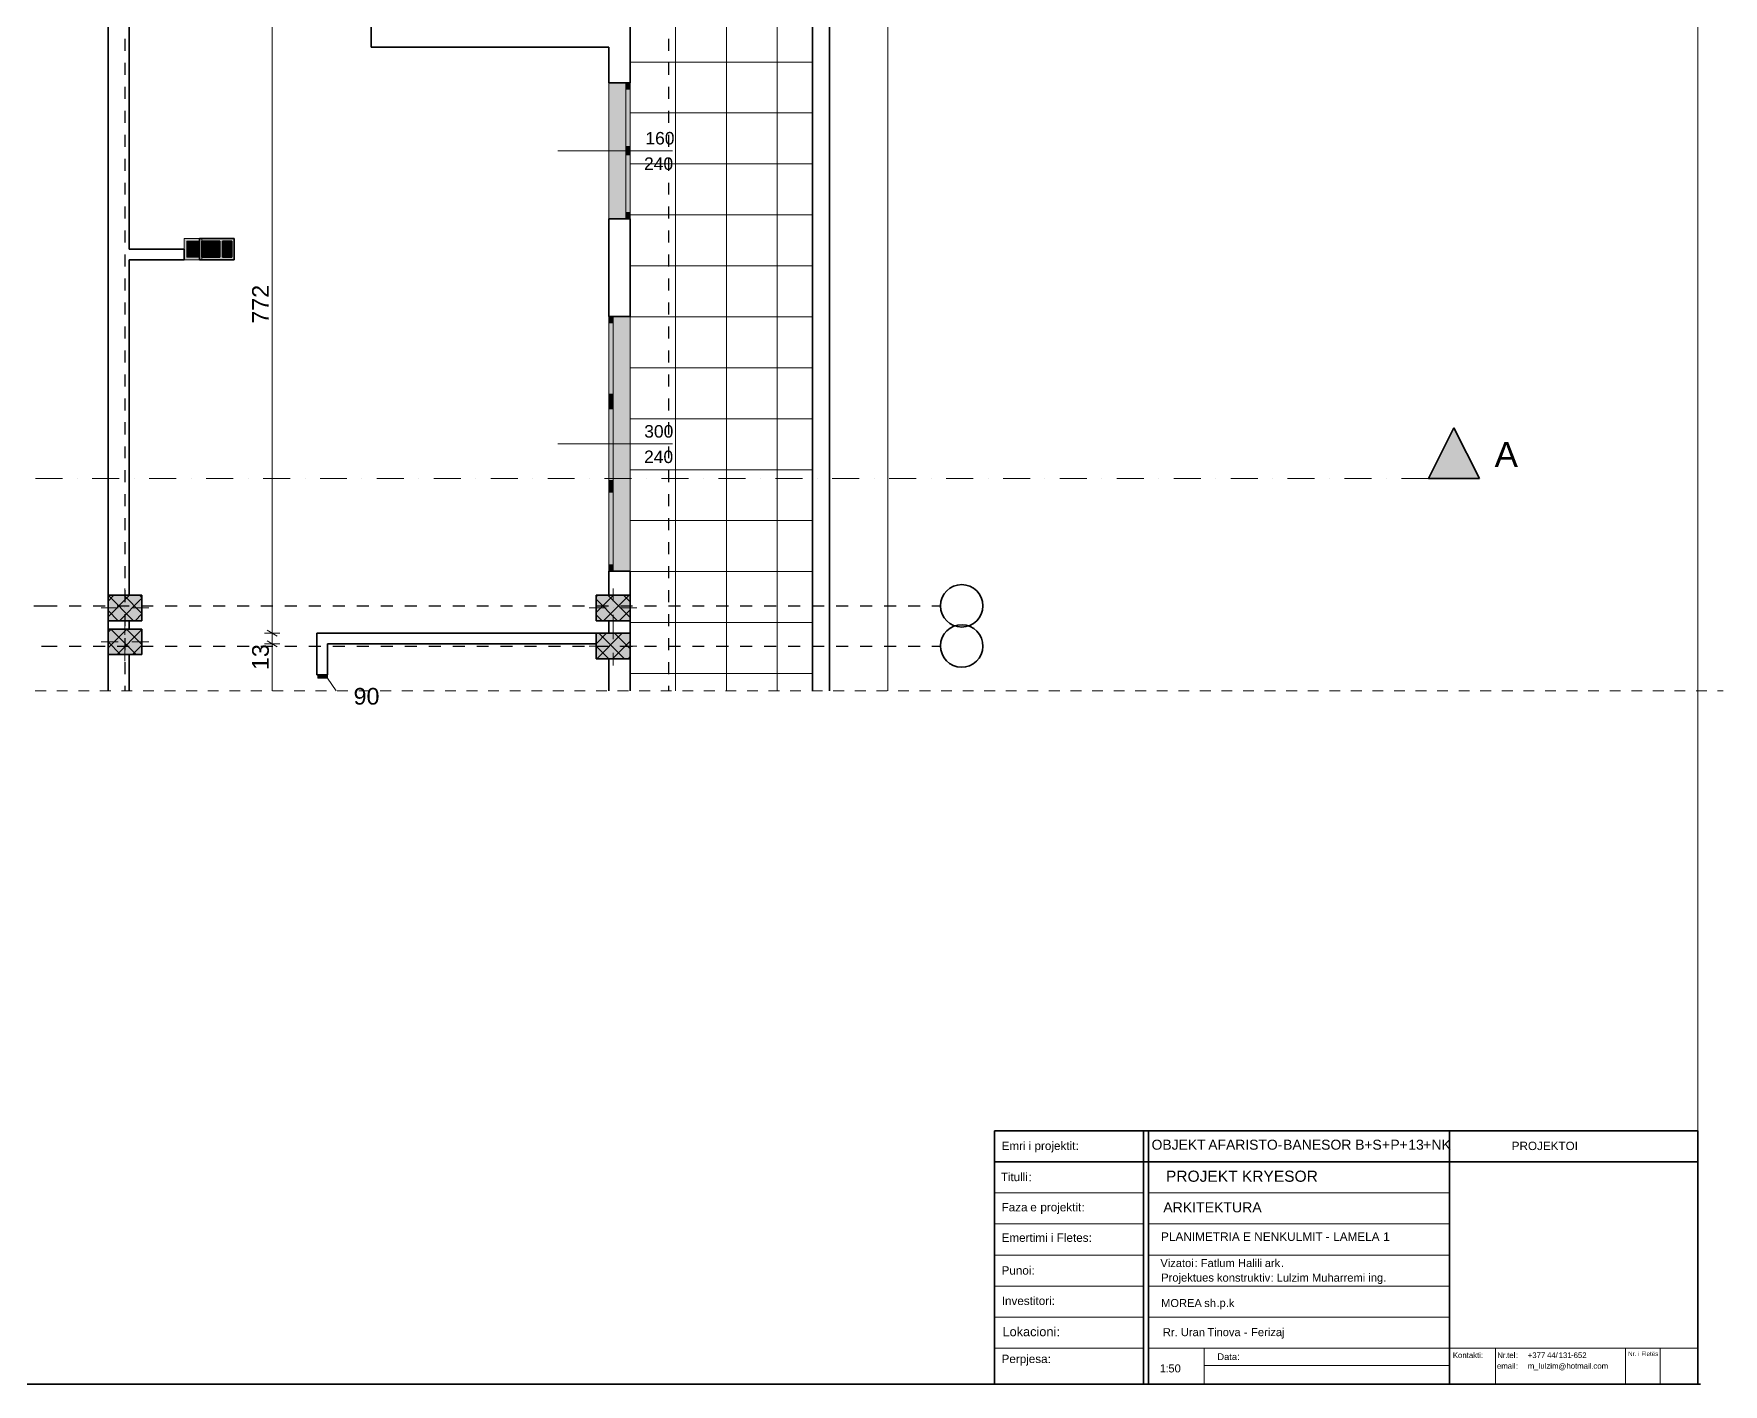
# Model space of a CAD drawing. Header units: centimetres. Extents: x -2434 to 2614, y -2658 to 878.
# Drawn here: x 623 to 2614, y -2628 to -1037 of the extents above; entities that cross this region are included whole.
import ezdxf

# ---------------------------------------------------------------- set-up
doc = ezdxf.new("R2010")
doc.units = ezdxf.units.CM
for name, color, linetype, true_color in [('PDF_0_Pen_No__1#1', 7, 'Continuous', 0xa80f02), ('PDF_2D Drafting - General', 7, 'Continuous', 0xa80f02), ('PDF_A-COLS_Pen_No__97#1', 7, 'Continuous', 0x6a6a6a), ('PDF_Geometry', 7, 'Continuous', 0x999999), ('PDF_Marker - Section', 7, 'Continuous', 0x80c2ff), ('PDF_Structural - Shear', 7, 'Continuous', 0xdf0000)]:
    doc.layers.add(name, color=color, linetype=linetype, true_color=true_color)
for name, color, linetype in [('PDF_Dimensioning - General', 7, 'Continuous'), ('PDF_Structural - Bearing', 7, 'Continuous'), ('PDF_Text', 7, 'Continuous')]:
    doc.layers.add(name, color=color, linetype=linetype)
doc.styles.add('PDF Arial', font='')
doc.styles.get('PDF Arial').set_extended_font_data('Arial')

msp = doc.modelspace()

# ---------------------------------------------------------------- linework, layer by layer
at = {"layer": 'PDF_0_Pen_No__1#1', "lineweight": 35}
for points in [[(818.5, -1303.1), (818.5, -1278.1)], [(818.5, -1278.1), (859.5, -1278.1)], [(821.5, -1300.1), (821.5, -1281.1)], [(821.5, -1281.1), (842.5, -1281.1)], [(842.5, -1281.1), (842.5, -1300.1)], [(845.5, -1281.1), (845.5, -1300.1)], [(845.5, -1281.1), (856.5, -1281.1)], [(856.5, -1281.1), (856.5, -1300.1)], [(859.5, -1278.1), (859.5, -1303.1)], [(859.5, -1303.1), (818.5, -1303.1)], [(842.5, -1300.1), (821.5, -1300.1)], [(856.5, -1300.1), (845.5, -1300.1)]]:
    msp.add_lwpolyline(points, dxfattribs=at)
at = {"layer": 'PDF_2D Drafting - General', "lineweight": 35}
msp.add_circle((811, -1290.6), 5, dxfattribs=at)
at = {"layer": 'PDF_A-COLS_Pen_No__97#1', "lineweight": 18}
for points in [[(800.5, -1303.1), (800.5, -1278.1)], [(800.5, -1278.1), (821.5, -1278.1)], [(818.5, -1281.1), (803.5, -1281.1)], [(803.5, -1281.1), (803.5, -1300.1)], [(803.5, -1300.1), (803.5, -1281.1)], [(803.5, -1281.1), (818.5, -1281.1)], [(803.5, -1300.1), (818.5, -1281.1)], [(818.5, -1281.1), (803.5, -1300.1)], [(803.5, -1300.1), (803.5, -1281.1)], [(803.5, -1281.1), (818.5, -1281.1)], [(818.5, -1278.1), (818.5, -1303.1)], [(859.5, -1278.1), (818.5, -1278.1)], [(818.5, -1300.1), (818.5, -1281.1)], [(818.5, -1281.1), (818.5, -1300.1)], [(818.5, -1281.1), (818.5, -1300.1)], [(821.5, -1278.1), (821.5, -1303.1)], [(821.5, -1281.1), (842.5, -1281.1)], [(821.5, -1300.1), (821.5, -1281.1)], [(821.5, -1300.1), (842.5, -1281.1)], [(821.5, -1300.1), (842.5, -1281.1)], [(821.5, -1281.1), (821.5, -1300.1)], [(842.5, -1281.1), (821.5, -1281.1)], [(842.5, -1281.1), (842.5, -1300.1)], [(842.5, -1281.1), (842.5, -1300.1)], [(845.5, -1300.1), (845.5, -1281.1)], [(845.5, -1281.1), (856.5, -1281.1)], [(856.5, -1281.1), (845.5, -1300.1)], [(845.5, -1300.1), (856.5, -1281.1)], [(845.5, -1281.1), (845.5, -1300.1)], [(856.5, -1281.1), (845.5, -1281.1)], [(856.5, -1281.1), (856.5, -1300.1)], [(856.5, -1300.1), (856.5, -1281.1)], [(859.5, -1303.1), (859.5, -1278.1)], [(821.5, -1303.1), (800.5, -1303.1)], [(803.5, -1300.1), (818.5, -1300.1)], [(818.5, -1300.1), (803.5, -1300.1)], [(818.5, -1300.1), (803.5, -1300.1)], [(818.5, -1303.1), (859.5, -1303.1)], [(842.5, -1300.1), (821.5, -1300.1)], [(842.5, -1300.1), (821.5, -1300.1)], [(856.5, -1300.1), (845.5, -1300.1)], [(845.5, -1300.1), (856.5, -1300.1)]]:
    msp.add_lwpolyline(points, dxfattribs=at)
at = {"layer": 'PDF_A-COLS_Pen_No__97#1', "transparency": 33554559}
for points in [[(821.5, -1278.1), (821.5, -1303.1), (800.5, -1278.1), (800.5, -1303.1)], [(818.5, -1281.1), (803.5, -1281.1), (818.5, -1300.1), (803.5, -1300.1)], [(859.5, -1278.1), (859.5, -1303.1), (818.5, -1278.1), (818.5, -1303.1)], [(842.5, -1281.1), (821.5, -1281.1), (842.5, -1300.1), (821.5, -1300.1)], [(842.5, -1281.1), (842.5, -1300.1), (821.5, -1300.1)], [(845.5, -1281.1), (845.5, -1300.1), (856.5, -1281.1), (856.5, -1300.1)], [(845.5, -1300.1), (856.5, -1281.1), (856.5, -1300.1)]]:
    msp.add_solid(points, dxfattribs=at)
at = {"layer": 'PDF_A-COLS_Pen_No__97#1', "color": 7, "true_color": 0xffffff, "transparency": 33554559}
for points in [[(818.5, -1281.1), (818.5, -1300.1), (803.5, -1281.1), (803.5, -1300.1)], [(818.5, -1281.1), (803.5, -1300.1), (803.5, -1281.1)], [(842.5, -1281.1), (821.5, -1300.1), (821.5, -1281.1)], [(856.5, -1281.1), (845.5, -1300.1), (845.5, -1281.1)]]:
    msp.add_solid(points, dxfattribs=at)
at = {"layer": 'PDF_A-COLS_Pen_No__97#1', "color": 5, "transparency": 33554559}
msp.add_solid([(803.5, -1300.1), (818.5, -1281.1), (818.5, -1300.1)], dxfattribs=at)
at = {"layer": 'PDF_Dimensioning - General', "lineweight": 13}
for points in [[(904.2, -1743.1), (904.2, -970.8)], [(1629.3, -1810.8), (1629.3, -1027.5)], [(913.2, -1743.1), (895.2, -1743.1)], [(898.2, -1739.6), (910.2, -1746.5)], [(904.2, -1755.6), (904.2, -1743.1)], [(913.2, -1755.6), (895.2, -1755.6)], [(898.2, -1752.1), (910.2, -1759)], [(904.2, -1810.8), (904.2, -1755.6)]]:
    msp.add_lwpolyline(points, dxfattribs=at)
at = {"layer": 'PDF_Geometry', "color": 7, "lineweight": 13}
for points in [[(2583.6, 877.7), (2583.6, -2627.7)], [(1540.9, -1479.7), (1540.9, 451.3)], [(1325.8, -1810.8), (1325.8, -1027.5)], [(1325.8, -1810.8), (1325.8, -1027.5)], [(1540.9, -1810.8), (1540.9, -1479.7)], [(2583.6, -2627.7), (2583.6, -2365.8)], [(1930.5, -2402.4), (1755, -2402.4)], [(2291.3, -2402.4), (1936.4, -2402.4)], [(1930.5, -2438.9), (1755, -2438.9)], [(2291.3, -2438.9), (1936.4, -2438.9)], [(1930.5, -2475.5), (1755, -2475.5)], [(2291.3, -2475.5), (1936.4, -2475.5)], [(1930.5, -2512), (1755, -2512)], [(2291.3, -2512), (1936.4, -2512)], [(1930.5, -2548.6), (1755, -2548.6)], [(2291.3, -2548.6), (1936.4, -2548.6)], [(1930.5, -2585.2), (1755, -2585.2)], [(2583.6, -2585.2), (1936.4, -2585.2)], [(2002.2, -2627.7), (2002.2, -2585.2)], [(2345.3, -2585.2), (2345.3, -2627.7)], [(2498.7, -2585.2), (2498.7, -2627.7)], [(2539.5, -2585.2), (2539.5, -2627.7)], [(2291.3, -2605.8), (2002.2, -2605.8)], [(122.7, -2627.7), (2583.6, -2627.7)]]:
    msp.add_lwpolyline(points, dxfattribs=at)
at = {"layer": 'PDF_Geometry', "lineweight": 13}
for points in [[(1379.2, -1810.8), (1379.2, 451.3)], [(1439.3, -1810.8), (1439.3, 451.3)], [(1499.3, -1810.8), (1499.3, 451.3)], [(1325.8, -1070.2), (1540.9, -1070.2)], [(1325.8, -1130.2), (1540.9, -1130.2)], [(1325.8, -1190.2), (1540.9, -1190.2)], [(1325.8, -1250.3), (1540.9, -1250.3)], [(1325.8, -1310.3), (1540.9, -1310.3)], [(1325.8, -1370.3), (1540.9, -1370.3)], [(1325.8, -1430.3), (1540.9, -1430.3)], [(1325.8, -1490.4), (1540.9, -1490.4)], [(1325.8, -1550.4), (1540.9, -1550.4)], [(1325.8, -1610.4), (1540.9, -1610.4)], [(1325.8, -1670.4), (1540.9, -1670.4)], [(1325.8, -1730.5), (1540.9, -1730.5)], [(1325.8, -1790.5), (1540.9, -1790.5)]]:
    msp.add_lwpolyline(points, dxfattribs=at)
at = {"layer": 'PDF_Geometry', "color": 251, "lineweight": 18, "true_color": 0x6a6a6a}
for points in [[(625.1, -1810.8), (637.8, -1810.8)], [(650.5, -1810.8), (663.2, -1810.8)], [(675.9, -1810.8), (688.6, -1810.8)], [(701.3, -1810.8), (714, -1810.8)], [(726.7, -1810.8), (739.4, -1810.8)], [(752.1, -1810.8), (764.8, -1810.8)], [(777.5, -1810.8), (790.2, -1810.8)], [(802.9, -1810.8), (815.7, -1810.8)], [(828.4, -1810.8), (841.1, -1810.8)], [(853.8, -1810.8), (866.5, -1810.8)], [(879.2, -1810.8), (891.9, -1810.8)], [(904.6, -1810.8), (917.3, -1810.8)], [(930, -1810.8), (942.7, -1810.8)], [(955.4, -1810.8), (968.1, -1810.8)], [(980.8, -1810.8), (993.5, -1810.8)], [(1006.2, -1810.8), (1018.9, -1810.8)], [(1031.6, -1810.8), (1044.3, -1810.8)], [(1057, -1810.8), (1069.7, -1810.8)], [(1082.5, -1810.8), (1095.2, -1810.8)], [(1107.9, -1810.8), (1120.6, -1810.8)], [(1133.3, -1810.8), (1146, -1810.8)], [(1158.7, -1810.8), (1171.4, -1810.8)], [(1184.1, -1810.8), (1196.8, -1810.8)], [(1209.5, -1810.8), (1222.2, -1810.8)], [(1234.9, -1810.8), (1247.6, -1810.8)], [(1260.3, -1810.8), (1273, -1810.8)], [(1285.7, -1810.8), (1298.4, -1810.8)], [(1311.1, -1810.8), (1323.8, -1810.8)], [(1336.6, -1810.8), (1349.3, -1810.8)], [(1362, -1810.8), (1374.7, -1810.8)], [(1387.4, -1810.8), (1400.1, -1810.8)], [(1412.8, -1810.8), (1425.5, -1810.8)], [(1438.2, -1810.8), (1450.9, -1810.8)], [(1463.6, -1810.8), (1476.3, -1810.8)], [(1489, -1810.8), (1501.7, -1810.8)], [(1514.4, -1810.8), (1527.1, -1810.8)], [(1539.8, -1810.8), (1552.5, -1810.8)], [(1565.2, -1810.8), (1578, -1810.8)], [(1590.7, -1810.8), (1603.4, -1810.8)], [(1616.1, -1810.8), (1628.8, -1810.8)], [(1641.5, -1810.8), (1654.2, -1810.8)], [(1666.9, -1810.8), (1679.6, -1810.8)], [(1692.3, -1810.8), (1705, -1810.8)], [(1717.7, -1810.8), (1730.4, -1810.8)], [(1743.1, -1810.8), (1755.8, -1810.8)], [(1768.5, -1810.8), (1781.2, -1810.8)], [(1793.9, -1810.8), (1806.6, -1810.8)], [(1819.3, -1810.8), (1832, -1810.8)], [(1844.8, -1810.8), (1857.5, -1810.8)], [(1870.2, -1810.8), (1882.9, -1810.8)], [(1895.6, -1810.8), (1908.3, -1810.8)], [(1921, -1810.8), (1933.7, -1810.8)], [(1946.4, -1810.8), (1959.1, -1810.8)], [(1971.8, -1810.8), (1984.5, -1810.8)], [(1997.2, -1810.8), (2009.9, -1810.8)], [(2022.6, -1810.8), (2035.3, -1810.8)], [(2048, -1810.8), (2060.7, -1810.8)], [(2073.4, -1810.8), (2086.1, -1810.8)], [(2098.9, -1810.8), (2111.6, -1810.8)], [(2124.3, -1810.8), (2137, -1810.8)], [(2149.7, -1810.8), (2162.4, -1810.8)], [(2175.1, -1810.8), (2187.8, -1810.8)], [(2200.5, -1810.8), (2213.2, -1810.8)], [(2225.9, -1810.8), (2238.6, -1810.8)], [(2251.3, -1810.8), (2264, -1810.8)], [(2276.7, -1810.8), (2289.4, -1810.8)], [(2302.1, -1810.8), (2314.8, -1810.8)], [(2327.5, -1810.8), (2340.3, -1810.8)], [(2353, -1810.8), (2365.7, -1810.8)], [(2378.4, -1810.8), (2391.1, -1810.8)], [(2403.8, -1810.8), (2416.5, -1810.8)], [(2429.2, -1810.8), (2441.9, -1810.8)], [(2454.6, -1810.8), (2467.3, -1810.8)], [(2480, -1810.8), (2492.7, -1810.8)], [(2505.4, -1810.8), (2518.1, -1810.8)], [(2530.8, -1810.8), (2543.5, -1810.8)], [(2556.2, -1810.8), (2568.9, -1810.8)], [(2581.6, -1810.8), (2594.3, -1810.8)], [(2607.1, -1810.8), (2613.6, -1810.8)]]:
    msp.add_lwpolyline(points, dxfattribs=at)
at = {"layer": 'PDF_Geometry', "color": 7, "lineweight": 35}
for points in [[(1755, -2329.3), (1755, -2627.7)], [(2583.6, -2329.3), (1755, -2329.3)], [(1930.5, -2329.3), (1930.5, -2627.7)], [(1936.4, -2329.3), (1936.4, -2627.7)], [(2291.3, -2329.3), (2291.3, -2627.7)], [(2583.6, -2627.7), (2583.6, -2329.3)], [(2583.6, -2365.8), (1755, -2365.8)], [(2587, -2627.7), (-2404.3, -2627.7)], [(1755, -2627.7), (2583.6, -2627.7)]]:
    msp.add_lwpolyline(points, dxfattribs=at)
at = {"layer": 'PDF_Marker - Section', "color": 161, "lineweight": 35, "true_color": 0x40a5ff}
for points in [[(2266.4, -1560.9), (2296.4, -1500.9)], [(2296.4, -1500.9), (2326.4, -1560.9)], [(2326.4, -1560.9), (2266.4, -1560.9)]]:
    msp.add_lwpolyline(points, dxfattribs=at)
at = {"layer": 'PDF_Marker - Section', "lineweight": 18}
for points in [[(625.3, -1560.9), (657.1, -1560.9)], [(674.7, -1560.9), (674.7, -1560.9)], [(692.3, -1560.9), (724.1, -1560.9)], [(741.7, -1560.9), (741.7, -1560.9)], [(759.4, -1560.9), (791.2, -1560.9)], [(808.8, -1560.9), (808.8, -1560.9)], [(826.4, -1560.9), (858.2, -1560.9)], [(875.9, -1560.9), (875.9, -1560.9)], [(893.5, -1560.9), (925.3, -1560.9)], [(942.9, -1560.9), (942.9, -1560.9)], [(960.6, -1560.9), (992.3, -1560.9)], [(1010, -1560.9), (1010, -1560.9)], [(1027.6, -1560.9), (1059.4, -1560.9)], [(1077, -1560.9), (1077, -1560.9)], [(1094.7, -1560.9), (1126.4, -1560.9)], [(1144.1, -1560.9), (1144.1, -1560.9)], [(1161.7, -1560.9), (1193.5, -1560.9)], [(1211.1, -1560.9), (1211.1, -1560.9)], [(1228.8, -1560.9), (1260.5, -1560.9)], [(1278.2, -1560.9), (1278.2, -1560.9)], [(1295.8, -1560.9), (1327.6, -1560.9)], [(1345.2, -1560.9), (1345.2, -1560.9)], [(1362.9, -1560.9), (1394.6, -1560.9)], [(1412.3, -1560.9), (1412.3, -1560.9)], [(1429.9, -1560.9), (1461.7, -1560.9)], [(1479.3, -1560.9), (1479.3, -1560.9)], [(1497, -1560.9), (1528.8, -1560.9)], [(1546.4, -1560.9), (1546.4, -1560.9)], [(1564, -1560.9), (1595.8, -1560.9)], [(1613.5, -1560.9), (1613.5, -1560.9)], [(1631.1, -1560.9), (1662.9, -1560.9)], [(1680.5, -1560.9), (1680.5, -1560.9)], [(1698.2, -1560.9), (1729.9, -1560.9)], [(1747.6, -1560.9), (1747.6, -1560.9)], [(1765.2, -1560.9), (1797, -1560.9)], [(1814.6, -1560.9), (1814.6, -1560.9)], [(1832.3, -1560.9), (1864, -1560.9)], [(1881.7, -1560.9), (1881.7, -1560.9)], [(1899.3, -1560.9), (1931.1, -1560.9)], [(1948.7, -1560.9), (1948.7, -1560.9)], [(1966.4, -1560.9), (1998.1, -1560.9)], [(2015.8, -1560.9), (2015.8, -1560.9)], [(2033.4, -1560.9), (2065.2, -1560.9)], [(2082.8, -1560.9), (2082.8, -1560.9)], [(2100.5, -1560.9), (2132.2, -1560.9)], [(2149.9, -1560.9), (2149.9, -1560.9)], [(2167.5, -1560.9), (2199.3, -1560.9)], [(2216.9, -1560.9), (2216.9, -1560.9)], [(2234.6, -1560.9), (2266.4, -1560.9)]]:
    msp.add_lwpolyline(points, dxfattribs=at)
at = {"layer": 'PDF_Marker - Section', "color": 161, "true_color": 0x40a5ff, "transparency": 33554559}
msp.add_solid([(2326.4, -1560.9), (2266.4, -1560.9), (2296.4, -1500.9)], dxfattribs=at)
at = {"layer": 'PDF_Structural - Bearing', "lineweight": 35}
for points in [[(1560.9, -1479.7), (1560.9, 471.3)], [(1540.9, 451.3), (1540.9, -1479.7)], [(710.8, -970.8), (710.8, -1698.2)], [(735.8, -1290.6), (735.8, -970.8)], [(1020.7, -970.8), (1020.7, -1052.5)], [(1325.8, -1027.5), (1325.8, -1052.5)], [(1020.7, -1052.5), (1045.7, -1052.5)], [(1045.7, -1052.5), (1300.8, -1052.5)], [(1300.8, -1052.5), (1300.8, -1094.7)], [(1325.8, -1094.7), (1325.8, -1052.5)], [(1320.8, -1094.7), (1300.8, -1094.7)], [(1320.8, -1094.7), (1300.8, -1094.7)], [(1325.8, -1094.7), (1320.8, -1094.7)], [(1325.8, -1094.7), (1320.8, -1094.7)], [(1325.8, -1094.7), (1320.8, -1094.7)], [(1320.8, -1254.8), (1300.8, -1254.8)], [(1300.8, -1254.8), (1300.8, -1370)], [(1320.8, -1254.8), (1300.8, -1254.8)], [(1325.8, -1254.8), (1320.8, -1254.8)], [(1325.8, -1254.8), (1320.8, -1254.8)], [(1325.8, -1254.8), (1320.8, -1254.8)], [(1325.8, -1370), (1325.8, -1254.8)], [(800.5, -1290.6), (735.8, -1290.6)], [(800.5, -1303.1), (800.5, -1290.6)], [(735.8, -1698.2), (735.8, -1303.1)], [(735.8, -1303.1), (800.5, -1303.1)], [(1300.8, -1370), (1305.8, -1370)], [(1300.8, -1370), (1305.8, -1370)], [(1300.8, -1370), (1305.8, -1370)], [(1305.8, -1370), (1325.8, -1370)], [(1305.8, -1370), (1325.8, -1370)], [(1540.9, -1479.7), (1540.9, -1810.8)], [(1560.9, -1810.8), (1560.9, -1479.7)], [(1300.8, -1670.1), (1305.8, -1670.1)], [(1300.8, -1670.1), (1300.8, -1698.2)], [(1300.8, -1670.1), (1305.8, -1670.1)], [(1300.8, -1670.1), (1305.8, -1670.1)], [(1305.8, -1670.1), (1325.8, -1670.1)], [(1305.8, -1670.1), (1325.8, -1670.1)], [(1325.8, -1698.2), (1325.8, -1670.1)], [(750.8, -1698.2), (710.8, -1698.2)], [(710.8, -1698.2), (710.8, -1728.3)], [(750.8, -1728.3), (750.8, -1698.2)], [(1325.8, -1698.2), (1285.8, -1698.2)], [(1285.8, -1698.2), (1285.8, -1728.3)], [(1325.8, -1728.3), (1325.8, -1698.2)], [(710.8, -1728.3), (710.8, -1738.1)], [(710.8, -1728.3), (750.8, -1728.3)], [(735.8, -1738.1), (735.8, -1728.3)], [(1285.8, -1728.3), (1325.8, -1728.3)], [(1300.8, -1728.3), (1300.8, -1743.1)], [(1325.8, -1743.1), (1325.8, -1728.3)], [(750.8, -1738.1), (710.8, -1738.1)], [(710.8, -1738.1), (710.8, -1768.1)], [(750.8, -1768.1), (750.8, -1738.1)], [(956.8, -1743.1), (956.8, -1792)], [(956.8, -1743.1), (969.3, -1743.1)], [(1285.8, -1743.1), (969.3, -1743.1)], [(1325.8, -1743.1), (1285.8, -1743.1)], [(1285.8, -1743.1), (1285.8, -1773.1)], [(1325.8, -1773.1), (1325.8, -1743.1)], [(710.8, -1768.1), (710.8, -1810.8)], [(710.8, -1768.1), (750.8, -1768.1)], [(735.8, -1810.8), (735.8, -1768.1)], [(969.3, -1792), (969.3, -1755.6)], [(969.3, -1755.6), (1285.8, -1755.6)], [(956.8, -1792), (956.8, -1788.3)], [(956.8, -1792), (956.8, -1788.3)], [(956.8, -1792), (956.8, -1788.3)], [(969.3, -1792), (969.3, -1788.3)], [(969.3, -1792), (969.3, -1788.3)], [(969.3, -1792), (969.3, -1788.3)], [(1285.8, -1773.1), (1325.8, -1773.1)], [(1300.8, -1773.1), (1300.8, -1810.8)], [(1325.8, -1810.8), (1325.8, -1773.1)], [(957.8, -1792), (956.8, -1792)], [(957.8, -1792), (956.8, -1792)], [(957.8, -1792), (956.8, -1792)], [(969.3, -1792), (957.8, -1792)], [(969.3, -1792), (957.8, -1792)], [(969.3, -1792), (957.8, -1792)]]:
    msp.add_lwpolyline(points, dxfattribs=at)
at = {"layer": 'PDF_Structural - Bearing', "color": 30, "lineweight": 18, "true_color": 0xff6600}
for points in [[(1300.8, -1254.8), (1300.8, -1094.7)], [(1320.8, -1169.7), (1320.8, -1102.2)], [(1325.8, -1254.8), (1325.8, -1094.7)], [(1325.8, -1102.2), (1325.8, -1169.7)], [(1320.8, -1247.3), (1320.8, -1179.7)], [(1325.8, -1179.7), (1325.8, -1247.3)], [(1300.8, -1670.1), (1300.8, -1370)], [(1325.8, -1670.1), (1325.8, -1370)], [(1300.8, -1461.3), (1300.8, -1377.5)], [(1305.8, -1377.5), (1305.8, -1461.3)], [(1300.8, -1563.3), (1300.8, -1478.8)], [(1305.8, -1478.8), (1305.8, -1563.3)], [(1300.8, -1662.6), (1300.8, -1576.9)], [(1305.8, -1576.9), (1305.8, -1662.6)], [(969.3, -1796), (979.7, -1810.8)]]:
    msp.add_lwpolyline(points, dxfattribs=at)
at = {"layer": 'PDF_Structural - Bearing', "color": 30, "lineweight": 20, "true_color": 0xff6600}
for points in [[(1320.8, -1102.2), (1320.8, -1094.7)], [(1325.8, -1102.2), (1320.8, -1102.2)], [(1325.8, -1094.7), (1325.8, -1102.2)], [(1320.8, -1174.7), (1320.8, -1169.7)], [(1320.8, -1169.7), (1325.8, -1169.7)], [(1325.8, -1169.7), (1325.8, -1174.7)], [(1320.8, -1179.7), (1320.8, -1174.7)], [(1325.8, -1179.7), (1320.8, -1179.7)], [(1325.8, -1174.7), (1325.8, -1179.7)], [(1320.8, -1254.8), (1320.8, -1247.3)], [(1320.8, -1247.3), (1325.8, -1247.3)], [(1325.8, -1247.3), (1325.8, -1254.8)], [(1300.8, -1377.5), (1300.8, -1370)], [(1305.8, -1370), (1305.8, -1377.5)], [(1305.8, -1377.5), (1300.8, -1377.5)], [(1300.8, -1470), (1300.8, -1461.3)], [(1300.8, -1461.3), (1305.8, -1461.3)], [(1300.8, -1478.8), (1300.8, -1470)], [(1305.8, -1461.3), (1305.8, -1470)], [(1305.8, -1470), (1305.8, -1478.8)], [(1305.8, -1478.8), (1300.8, -1478.8)], [(1300.8, -1570.1), (1300.8, -1563.3)], [(1300.8, -1563.3), (1305.8, -1563.3)], [(1300.8, -1576.9), (1300.8, -1570.1)], [(1305.8, -1563.3), (1305.8, -1570.1)], [(1305.8, -1570.1), (1305.8, -1576.9)], [(1305.8, -1576.9), (1300.8, -1576.9)], [(1300.8, -1670.1), (1300.8, -1662.6)], [(1300.8, -1662.6), (1305.8, -1662.6)], [(1305.8, -1662.6), (1305.8, -1670.1)], [(957.8, -1796), (957.8, -1792)], [(957.8, -1792), (969.3, -1792)], [(969.3, -1796), (957.8, -1796)], [(969.3, -1792), (969.3, -1796)]]:
    msp.add_lwpolyline(points, dxfattribs=at)
at = {"layer": 'PDF_Structural - Bearing', "lineweight": 13}
for points in [[(1375.9, -1174.7), (1240.8, -1174.7)], [(1375.9, -1520.1), (1240.8, -1520.1)], [(710.8, -1723.6), (736.1, -1698.2)], [(710.8, -1705.2), (717.7, -1698.2)], [(741, -1728.3), (711, -1698.2)], [(724.5, -1728.3), (750.8, -1701.9)], [(750.8, -1719.7), (729.4, -1698.2)], [(750.8, -1701.3), (747.8, -1698.2)], [(1285.8, -1718.7), (1306.2, -1698.2)], [(1285.8, -1700.3), (1287.9, -1698.2)], [(1311.2, -1728.3), (1285.8, -1702.9)], [(1294.6, -1728.3), (1324.6, -1698.2)], [(1325.8, -1724.6), (1299.5, -1698.2)], [(1325.8, -1706.2), (1317.9, -1698.2)], [(722.6, -1728.3), (710.8, -1716.4)], [(742.9, -1728.3), (750.8, -1720.3)], [(1292.8, -1728.3), (1285.8, -1721.3)], [(1313, -1728.3), (1325.8, -1715.4)], [(710.8, -1760.3), (733.1, -1738.1)], [(710.8, -1741.9), (714.7, -1738.1)], [(744, -1768.1), (714, -1738.1)], [(721.5, -1768.1), (750.8, -1738.7)], [(750.8, -1756.5), (732.4, -1738.1)], [(750.8, -1738.1), (750.8, -1738.1)], [(1285.8, -1755.5), (1298.2, -1743.1)], [(1286.6, -1773.1), (1316.6, -1743.1)], [(1319.2, -1773.1), (1289.2, -1743.1)], [(1325.8, -1761.3), (1307.6, -1743.1)], [(725.6, -1768.1), (710.8, -1753.2)], [(739.8, -1768.1), (750.8, -1757.1)], [(1300.8, -1773.1), (1285.8, -1758.1)], [(1305, -1773.1), (1325.8, -1752.2)], [(1323.4, -1773.1), (1325.8, -1770.6)]]:
    msp.add_lwpolyline(points, dxfattribs=at)
at = {"layer": 'PDF_Structural - Bearing', "color": 1, "lineweight": 0}
for points in [[(730.8, -1705.3), (730.8, -1690.2)], [(1305.8, -1705.3), (1305.8, -1690.2)], [(722.8, -1713.3), (702.8, -1713.3)], [(730.8, -1713.3), (730.8, -1713.3)], [(730.8, -1721.3), (730.8, -1736.3)], [(730.8, -1745.1), (730.8, -1730.1)], [(738.8, -1713.3), (758.8, -1713.3)], [(1297.8, -1713.3), (1277.8, -1713.3)], [(1305.8, -1713.3), (1305.8, -1713.3)], [(1305.8, -1721.3), (1305.8, -1736.3)], [(1313.8, -1713.3), (1333.8, -1713.3)], [(1305.8, -1750.1), (1305.8, -1735.1)], [(722.8, -1753.1), (702.8, -1753.1)], [(730.8, -1753.1), (730.8, -1753.1)], [(730.8, -1761.1), (730.8, -1776.1)], [(738.8, -1753.1), (758.8, -1753.1)], [(1297.8, -1758.1), (1277.8, -1758.1)], [(1305.8, -1758.1), (1305.8, -1758.1)], [(1305.8, -1766.1), (1305.8, -1781.1)], [(1313.8, -1758.1), (1333.8, -1758.1)]]:
    msp.add_lwpolyline(points, dxfattribs=at)
at = {"layer": 'PDF_Structural - Bearing', "color": 7, "true_color": 0xffffff, "transparency": 33554559}
for points in [[(1325.8, -1094.7), (1325.8, -1254.8), (1300.8, -1094.7), (1300.8, -1254.8)], [(1325.8, -1094.7), (1320.8, -1094.7), (1325.8, -1102.2), (1320.8, -1102.2)], [(1320.8, -1169.7), (1325.8, -1169.7), (1320.8, -1102.2), (1325.8, -1102.2)], [(1320.8, -1174.7), (1325.8, -1174.7), (1320.8, -1169.7), (1325.8, -1169.7)], [(1325.8, -1174.7), (1320.8, -1174.7), (1325.8, -1179.7), (1320.8, -1179.7)], [(1320.8, -1247.3), (1325.8, -1247.3), (1320.8, -1179.7), (1325.8, -1179.7)], [(1320.8, -1254.8), (1325.8, -1254.8), (1320.8, -1247.3), (1325.8, -1247.3)], [(1300.8, -1370), (1325.8, -1370), (1300.8, -1670.1), (1325.8, -1670.1)], [(1305.8, -1370), (1300.8, -1370), (1305.8, -1377.5), (1300.8, -1377.5)], [(1300.8, -1461.3), (1305.8, -1461.3), (1300.8, -1377.5), (1305.8, -1377.5)], [(1300.8, -1470), (1305.8, -1470), (1300.8, -1461.3), (1305.8, -1461.3)], [(1305.8, -1470), (1300.8, -1470), (1305.8, -1478.8), (1300.8, -1478.8)], [(1300.8, -1563.3), (1305.8, -1563.3), (1300.8, -1478.8), (1305.8, -1478.8)], [(1300.8, -1570.1), (1305.8, -1570.1), (1300.8, -1563.3), (1305.8, -1563.3)], [(1305.8, -1570.1), (1300.8, -1570.1), (1305.8, -1576.9), (1300.8, -1576.9)], [(1300.8, -1662.6), (1305.8, -1662.6), (1300.8, -1576.9), (1305.8, -1576.9)], [(1300.8, -1670.1), (1305.8, -1670.1), (1300.8, -1662.6), (1305.8, -1662.6)], [(750.8, -1728.3), (710.8, -1728.3), (750.8, -1698.2), (710.8, -1698.2)], [(1325.8, -1728.3), (1285.8, -1728.3), (1325.8, -1698.2), (1285.8, -1698.2)], [(750.8, -1768.1), (710.8, -1768.1), (750.8, -1738.1), (710.8, -1738.1)], [(1325.8, -1773.1), (1285.8, -1773.1), (1325.8, -1743.1), (1285.8, -1743.1)], [(969.3, -1792), (969.3, -1796), (957.8, -1792), (957.8, -1796)]]:
    msp.add_solid(points, dxfattribs=at)
at = {"layer": 'PDF_Structural - Shear', "lineweight": 25}
for points in [[(730.8, -1042.9), (730.8, -1057)], [(1371.2, -1042.9), (1371.2, -1057)], [(730.8, -1071.1), (730.8, -1085.3)], [(1371.2, -1071.1), (1371.2, -1085.3)], [(730.8, -1099.4), (730.8, -1113.5)], [(1371.2, -1099.4), (1371.2, -1113.5)], [(730.8, -1127.6), (730.8, -1141.7)], [(1371.2, -1127.6), (1371.2, -1141.7)], [(730.8, -1155.8), (730.8, -1170)], [(1371.2, -1155.8), (1371.2, -1170)], [(730.8, -1184.1), (730.8, -1198.2)], [(1371.2, -1184.1), (1371.2, -1198.2)], [(730.8, -1212.3), (730.8, -1226.4)], [(1371.2, -1212.3), (1371.2, -1226.4)], [(730.8, -1240.5), (730.8, -1254.7)], [(1371.2, -1240.5), (1371.2, -1254.7)], [(730.8, -1268.8), (730.8, -1282.9)], [(1371.2, -1268.8), (1371.2, -1282.9)], [(730.8, -1297), (730.8, -1311.1)], [(1371.2, -1297), (1371.2, -1311.1)], [(730.8, -1325.2), (730.8, -1339.4)], [(1371.2, -1325.2), (1371.2, -1339.4)], [(730.8, -1353.5), (730.8, -1367.6)], [(1371.2, -1353.5), (1371.2, -1367.6)], [(730.8, -1381.7), (730.8, -1395.8)], [(1371.2, -1381.7), (1371.2, -1395.8)], [(730.8, -1410), (730.8, -1424.1)], [(1371.2, -1410), (1371.2, -1424.1)], [(730.8, -1438.2), (730.8, -1452.3)], [(1371.2, -1438.2), (1371.2, -1452.3)], [(730.8, -1466.4), (730.8, -1480.5)], [(1371.2, -1466.4), (1371.2, -1480.5)], [(730.8, -1494.6), (730.8, -1508.8)], [(1371.2, -1494.6), (1371.2, -1508.8)], [(730.8, -1522.9), (730.8, -1537)], [(1371.2, -1522.9), (1371.2, -1537)], [(730.8, -1551.1), (730.8, -1565.2)], [(1371.2, -1551.1), (1371.2, -1565.2)], [(730.8, -1579.3), (730.8, -1593.5)], [(1371.2, -1579.3), (1371.2, -1593.5)], [(730.8, -1607.6), (730.8, -1621.7)], [(1371.2, -1607.6), (1371.2, -1621.7)], [(730.8, -1635.8), (730.8, -1649.9)], [(1371.2, -1635.8), (1371.2, -1649.9)], [(730.8, -1664), (730.8, -1678.2)], [(1371.2, -1664), (1371.2, -1678.2)], [(623.4, -1710.8), (641, -1710.8)], [(641, -1710.8), (641, -1710.8)], [(641, -1710.8), (641, -1710.8)], [(641, -1710.8), (651, -1710.8)], [(665.1, -1710.8), (679.3, -1710.8)], [(693.4, -1710.8), (707.5, -1710.8)], [(721.6, -1710.8), (735.7, -1710.8)], [(730.8, -1692.3), (730.8, -1706.4)], [(749.8, -1710.8), (764, -1710.8)], [(778.1, -1710.8), (792.2, -1710.8)], [(806.3, -1710.8), (820.4, -1710.8)], [(834.5, -1710.8), (848.7, -1710.8)], [(862.8, -1710.8), (876.9, -1710.8)], [(891, -1710.8), (905.1, -1710.8)], [(919.2, -1710.8), (933.4, -1710.8)], [(947.5, -1710.8), (961.6, -1710.8)], [(975.7, -1710.8), (989.8, -1710.8)], [(1003.9, -1710.8), (1018.1, -1710.8)], [(1032.2, -1710.8), (1046.3, -1710.8)], [(1060.4, -1710.8), (1074.5, -1710.8)], [(1088.6, -1710.8), (1102.8, -1710.8)], [(1116.9, -1710.8), (1131, -1710.8)], [(1145.1, -1710.8), (1159.2, -1710.8)], [(1173.3, -1710.8), (1187.5, -1710.8)], [(1201.6, -1710.8), (1215.7, -1710.8)], [(1229.8, -1710.8), (1243.9, -1710.8)], [(1258, -1710.8), (1272.2, -1710.8)], [(1286.3, -1710.8), (1300.4, -1710.8)], [(1314.5, -1710.8), (1328.6, -1710.8)], [(1342.7, -1710.8), (1356.9, -1710.8)], [(1371, -1710.8), (1385.1, -1710.8)], [(1371.2, -1692.3), (1371.2, -1706.4)], [(1399.2, -1710.8), (1413.3, -1710.8)], [(1427.4, -1710.8), (1441.6, -1710.8)], [(1455.7, -1710.8), (1469.8, -1710.8)], [(1483.9, -1710.8), (1498, -1710.8)], [(1512.1, -1710.8), (1526.3, -1710.8)], [(1540.4, -1710.8), (1554.5, -1710.8)], [(1568.6, -1710.8), (1582.7, -1710.8)], [(1596.8, -1710.8), (1611, -1710.8)], [(1625.1, -1710.8), (1639.2, -1710.8)], [(1653.3, -1710.8), (1667.4, -1710.8)], [(1681.5, -1710.8), (1691.5, -1710.8)], [(730.8, -1720.5), (730.8, -1734.6)], [(1371.2, -1720.5), (1371.2, -1734.6)], [(730.8, -1748.7), (730.8, -1762.9)], [(1371.2, -1748.7), (1371.2, -1762.9)], [(632.4, -1758.1), (641, -1758.1)], [(641, -1758.1), (641, -1758.1)], [(641, -1758.1), (641, -1758.1)], [(641, -1758.1), (651, -1758.1)], [(665.1, -1758.1), (679.3, -1758.1)], [(693.4, -1758.1), (707.5, -1758.1)], [(721.6, -1758.1), (735.7, -1758.1)], [(749.8, -1758.1), (764, -1758.1)], [(778.1, -1758.1), (792.2, -1758.1)], [(806.3, -1758.1), (820.4, -1758.1)], [(834.5, -1758.1), (848.7, -1758.1)], [(862.8, -1758.1), (876.9, -1758.1)], [(891, -1758.1), (905.1, -1758.1)], [(919.2, -1758.1), (933.4, -1758.1)], [(947.5, -1758.1), (961.6, -1758.1)], [(975.7, -1758.1), (989.8, -1758.1)], [(1003.9, -1758.1), (1018.1, -1758.1)], [(1032.2, -1758.1), (1046.3, -1758.1)], [(1060.4, -1758.1), (1074.5, -1758.1)], [(1088.6, -1758.1), (1102.8, -1758.1)], [(1116.9, -1758.1), (1131, -1758.1)], [(1145.1, -1758.1), (1159.2, -1758.1)], [(1173.3, -1758.1), (1187.5, -1758.1)], [(1201.6, -1758.1), (1215.7, -1758.1)], [(1229.8, -1758.1), (1243.9, -1758.1)], [(1258, -1758.1), (1272.2, -1758.1)], [(1286.3, -1758.1), (1300.4, -1758.1)], [(1314.5, -1758.1), (1328.6, -1758.1)], [(1342.7, -1758.1), (1356.9, -1758.1)], [(1371, -1758.1), (1385.1, -1758.1)], [(1399.2, -1758.1), (1413.3, -1758.1)], [(1427.4, -1758.1), (1441.6, -1758.1)], [(1455.7, -1758.1), (1469.8, -1758.1)], [(1483.9, -1758.1), (1498, -1758.1)], [(1512.1, -1758.1), (1526.3, -1758.1)], [(1540.4, -1758.1), (1554.5, -1758.1)], [(1568.6, -1758.1), (1582.7, -1758.1)], [(1596.8, -1758.1), (1611, -1758.1)], [(1625.1, -1758.1), (1639.2, -1758.1)], [(1653.3, -1758.1), (1667.4, -1758.1)], [(1681.5, -1758.1), (1691.5, -1758.1)], [(730.8, -1777), (730.8, -1791.1)], [(1371.2, -1777), (1371.2, -1791.1)], [(730.8, -1805.2), (730.8, -1810.8)], [(1371.2, -1805.2), (1371.2, -1810.8)]]:
    msp.add_lwpolyline(points, dxfattribs=at)
at = {"layer": 'PDF_Structural - Shear', "color": 7, "lineweight": 35}
msp.add_circle((1716.5, -1710.8), 25, dxfattribs=at)
msp.add_ellipse((1716.5, -1758.1), major_axis=(-25, 0.4), ratio=0.999895, dxfattribs=at)

# ---------------------------------------------------------------- texts
at = {"layer": 'PDF_Dimensioning - General', "char_height": 19.642, "attachment_point": 7, "rotation": 90, "style": 'PDF Arial'}
for s, insert in [('\\W0.997614;772', (900.2, -1378.4)), ('\\W0.998309;13', (900.5, -1786.4))]:
    msp.add_mtext(s, dxfattribs=dict(at, insert=insert))
at = {"layer": 'PDF_Marker - Section', "color": 161, "true_color": 0x40a5ff, "insert": (2344.3, -1547.2), "char_height": 29.463, "attachment_point": 7, "style": 'PDF Arial'}
msp.add_mtext('\\W1.003087;A', dxfattribs=at)
at = {"layer": 'PDF_Structural - Bearing', "attachment_point": 7, "style": 'PDF Arial'}
for s, insert, char_height in [('\\W0.998111;160', (1343.9, -1167.5), 14.731), ('\\W0.997829;240', (1342.3, -1197.5), 14.731), ('\\W0.998396;300', (1342.5, -1512.8), 14.731), ('\\W0.997829;240', (1342.3, -1542.8), 14.731), ('\\W0.998922;90', (1000.1, -1827.4), 19.642)]:
    msp.add_mtext(s, dxfattribs=dict(at, insert=insert, char_height=char_height))
at = {"layer": 'PDF_Text', "attachment_point": 7, "style": 'PDF Arial'}
for s, insert, char_height in [('\\W0.999291;Emri', (1763.5, -2351.8), 9.855), ('\\W1.001009;i', (1795.4, -2351.8), 9.855), ('\\W0.998783;projektit', (1802.3, -2354.7), 9.855), ('\\W0.996394;:', (1850.8, -2351.8), 9.855), ('\\W0.993908;OBJEKT', (1940.2, -2351.6), 11.785), ('\\W0.993809;AFARISTO', (2007, -2351.6), 11.785), ('\\W1.000575;-', (2088.9, -2351.4), 11.785), ('\\W1.000346;BANESOR', (2095.1, -2351.6), 11.785), ('\\W0.999250;B', (2180.1, -2351.4), 11.785), ('\\W1.001488;+', (2190.8, -2351.4), 11.785), ('\\W1.003003;S', (2200.3, -2351.6), 11.785), ('\\W1.001488;+', (2211.5, -2351.4), 11.785), ('\\W1.001260;P', (2221.5, -2351.4), 11.785), ('\\W1.001488;+', (2232.1, -2351.4), 11.785), ('\\W0.998309;13', (2242.6, -2351.6), 11.785), ('\\W1.001488;+', (2260, -2351.4), 11.785), ('\\W0.999995;NK', (2270, -2351.4), 11.785), ('\\W0.999441;PROJEKTOI', (2364.5, -2352), 9.855), ('\\W0.985533;Titulli', (1762.7, -2388.6), 9.855), ('\\W0.996394;:', (1795.2, -2388.5), 9.855), ('\\W0.998404;PROJEKT', (1957.1, -2389.4), 13.14), ('\\W0.996752;KRYESOR', (2046.6, -2389.4), 13.14), ('\\W0.999243;Faza', (1763.5, -2424.2), 9.855), ('\\W1.001205;e', (1797.3, -2424.2), 9.855), ('\\W0.998616;projektit', (1809.2, -2427), 9.855), ('\\W0.996394;:', (1857.6, -2424.1), 9.855), ('\\W1.002571;ARKITEKTURA', (1954, -2425.4), 11.826), ('\\W0.999615;Emertimi', (1763.5, -2460.1), 9.855), ('\\W1.001009;i', (1821.4, -2460), 9.855), ('\\W0.999377;Fletes', (1828.5, -2460.1), 9.855), ('\\W0.996394;:', (1866.1, -2460), 9.855), ('\\W0.994657;PLANIMETRIA', (1951.3, -2458.8), 10.017), ('\\W0.999876;E', (2047.9, -2458.8), 10.017), ('\\W0.997759;NENKULMIT', (2061.1, -2459), 10.017), ('\\W1.000575;-', (2145, -2458.8), 10.017), ('\\W0.987954;LAMELA', (2154.2, -2458.8), 10.017), ('\\W1.002803;1', (2213, -2458.8), 10.017), ('\\W0.992635;Vizatoi', (1950.6, -2489.8), 9.428), ('\\W0.996394;:', (1990.9, -2489.6), 9.428), ('\\W0.998332;Fatlum', (1998.1, -2489.8), 9.428), ('\\W0.997309;Halili', (2042, -2489.8), 9.428), ('\\W0.998599;ark', (2073.5, -2489.8), 9.428), ('\\W0.997392;Punoi', (1763.5, -2498.7), 9.855), ('\\W0.996394;:', (1798.7, -2498.6), 9.855), ('\\W0.999229;Projektues', (1951.5, -2509.6), 9.428), ('\\W0.999074;konstruktiv', (2017.2, -2507), 9.428), ('\\W0.996394;:', (2080.4, -2506.9), 9.428), ('\\W0.997326;Lulzim', (2087.5, -2507), 9.428), ('\\W0.996394;.', (2092.5, -2489.6), 9.428), ('\\W0.998080;Muharremi', (2129.1, -2507), 9.428), ('\\W0.998403;ing', (2195.5, -2509.6), 9.428), ('\\W0.996394;.', (2213.3, -2506.9), 9.428), ('\\W0.999447;Investitori', (1763.7, -2534.5), 9.855), ('\\W0.996394;:', (1822.5, -2534.3), 9.855), ('\\W0.991795;MOREA', (1951.5, -2536.9), 9.428), ('\\W0.993333;sh', (2002.2, -2536.9), 9.428), ('\\W1.001592;k', (2031.2, -2536.8), 9.428), ('\\W0.996394;.', (2016.9, -2536.8), 9.428), ('\\W1.003641;p', (2020.2, -2539.4), 9.428), ('\\W0.996394;.', (2027.8, -2536.8), 9.428), ('\\W0.996929;Lokacioni', (1764.6, -2571.3), 10.767), ('\\W0.996394;:', (1828.2, -2571.1), 10.767), ('\\W0.999969;Rr', (1953.5, -2571.1), 9.428), ('\\W0.993846;Uran', (1974.7, -2571.2), 9.428), ('\\W0.992762;Tinova', (2005.9, -2571.2), 9.428), ('\\W1.000575;-', (2048.7, -2571.1), 9.428), ('\\W0.998775;Ferizaj', (2057.4, -2573.9), 9.428), ('\\W0.996394;.', (1967.5, -2571.1), 9.428), ('\\W0.997844;Perpjesa', (1763.5, -2605.7), 9.855), ('\\W0.996394;:', (1817.8, -2602.8), 9.855), ('\\W1.002803;1', (1949.9, -2613.7), 9.428), ('\\W0.996394;:', (1956.9, -2613.7), 9.428), ('\\W0.998922;50', (1960, -2613.9), 9.428), ('\\W0.998663;Data', (2017.7, -2599.3), 7.884), ('\\W0.996394;:', (2041, -2599.1), 7.884), ('\\W0.999116;Kontakti', (2295.1, -2596.9), 6.57), ('\\W0.996394;:', (2328.3, -2596.7), 6.57), ('\\W0.997539;email', (2347.1, -2609.5), 6.57), ('\\W0.999052;Nr', (2347.4, -2596.7), 6.57), ('\\W0.996394;.', (2357.2, -2596.7), 6.57), ('\\W0.998163;tel', (2359.1, -2596.9), 6.57), ('\\W0.996394;:', (2369.4, -2609.4), 6.57), ('\\W0.996394;:', (2369.5, -2596.7), 6.57), ('\\W1.001488;+', (2383.4, -2596.7), 6.57), ('\\W1.000270;m', (2383.5, -2609.4), 6.57), ('\\W0.998275;377', (2388.7, -2596.9), 6.57), ('\\W0.997273;lulzim', (2396.2, -2609.5), 6.57), ('\\W0.998421;44', (2406.2, -2596.7), 6.57), ('\\W0.995136;/', (2416.2, -2596.9), 6.57), ('\\W1.001001;@', (2419.5, -2611.3), 6.57), ('\\W0.997418;131', (2419.8, -2596.9), 6.57), ('\\W0.998160;hotmail', (2428.9, -2609.5), 6.57), ('\\W1.000575;-', (2434.3, -2596.7), 6.57), ('\\W0.997621;652', (2437.4, -2596.9), 6.57), ('\\W0.999015;com', (2460.7, -2609.5), 6.57), ('\\W0.999052;Nr', (2501.6, -2594.4), 5.256), ('\\W0.996394;.', (2509.5, -2594.4), 5.256), ('\\W1.001009;i', (2513.4, -2594.4), 5.256), ('\\W0.999414;Fletës', (2517.2, -2594.5), 5.256), ('\\W1.029660;_', (2390.4, -2611.2), 6.57), ('\\W0.996394;.', (2458.6, -2609.4), 6.57)]:
    msp.add_mtext(s, dxfattribs=dict(at, insert=insert, char_height=char_height))

doc.saveas('drawing.dxf')
